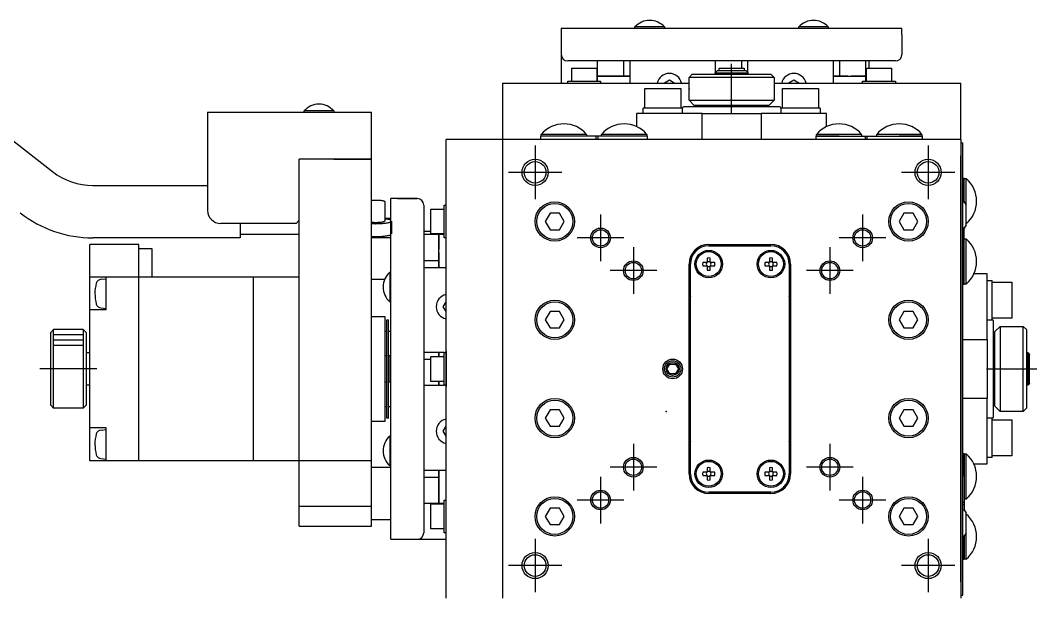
# Model space of a CAD drawing. Extents: x -87 to 396, y 22 to 492.
# Drawn here: x 70.3 to 225.5, y 273 to 360.9 of the extents above; entities that cross this region are included whole.
import ezdxf

# ---------------------------------------------------------------- set-up
doc = ezdxf.new("R2010")
doc.units = 0
doc.header["$LTSCALE"] = 10
doc.linetypes.add('CENTER', pattern=[2, 1.25, -0.25, 0.25, -0.25])
doc.layers.get('0').update_dxf_attribs({"linetype": 'CONTINUOUS'})
doc.layers.add('10', color=7, linetype='CONTINUOUS')

# ---------------------------------------------------------------- blocks, each defined once
blk = doc.blocks.new('AID8066')
at = {"layer": '10', "color": 7, "linetype": 'CONTINUOUS'}
for p, q in [((175.417718, 326.724586), (184.917718, 326.724586)), ((175.417718, 326.524586), (184.917718, 326.524586)), ((175.177718, 324.64377), (175.177718, 323.964586)), ((175.657718, 323.964586), (175.657718, 324.64377)), ((184.677718, 324.64377), (184.677718, 323.964586)), ((185.157718, 323.964586), (185.157718, 324.64377)), ((172.417718, 291.724586), (172.417718, 323.724586)), ((172.617718, 291.724586), (172.617718, 323.724586)), ((175.177718, 323.964586), (174.498533, 323.964586)), ((174.498533, 323.484586), (175.177718, 323.484586)), ((175.177718, 323.484586), (175.177718, 322.805402)), ((176.336902, 323.964586), (175.657718, 323.964586)), ((175.657718, 322.805402), (175.657718, 323.484586)), ((175.657718, 323.484586), (176.336902, 323.484586)), ((184.677718, 323.964586), (183.998533, 323.964586)), ((183.998533, 323.484586), (184.677718, 323.484586)), ((184.677718, 323.484586), (184.677718, 322.805402)), ((185.836902, 323.964586), (185.157718, 323.964586)), ((185.157718, 322.805402), (185.157718, 323.484586)), ((185.157718, 323.484586), (185.836902, 323.484586)), ((187.717718, 323.724586), (187.717718, 291.724586)), ((187.917718, 323.724586), (187.917718, 291.724586)), ((172.617718, 310.724586), (172.417718, 310.724586)), ((169.051692, 307.724586), (169.484705, 308.474586)), ((169.484705, 306.974586), (169.051692, 307.724586)), ((169.484705, 308.474586), (170.350731, 308.474586)), ((170.350731, 308.474586), (170.783743, 307.724586)), ((170.783743, 307.724586), (170.350731, 306.974586)), ((170.350731, 306.974586), (169.484705, 306.974586)), ((172.417718, 304.724586), (172.617718, 304.724586)), ((175.177718, 291.964586), (174.498533, 291.964586)), ((175.177718, 292.64377), (175.177718, 291.964586)), ((175.657718, 291.964586), (175.657718, 292.64377)), ((176.336902, 291.964586), (175.657718, 291.964586)), ((184.677718, 291.964586), (183.998533, 291.964586)), ((184.677718, 292.64377), (184.677718, 291.964586)), ((185.157718, 291.964586), (185.157718, 292.64377)), ((185.836902, 291.964586), (185.157718, 291.964586)), ((174.498533, 291.484586), (175.177718, 291.484586)), ((175.177718, 291.484586), (175.177718, 290.805402)), ((175.657718, 291.484586), (176.336902, 291.484586)), ((175.657718, 290.805402), (175.657718, 291.484586)), ((183.998533, 291.484586), (184.677718, 291.484586)), ((184.677718, 291.484586), (184.677718, 290.805402)), ((185.157718, 290.805402), (185.157718, 291.484586)), ((185.157718, 291.484586), (185.836902, 291.484586)), ((184.917718, 288.924586), (175.417718, 288.924586)), ((184.917718, 288.724586), (175.417718, 288.724586))]:
    blk.add_line(p, q, dxfattribs=at)
for centre, radius in [((175.417718, 323.724586), 2.1), ((175.417718, 323.724586), 1.9), ((184.917718, 323.724586), 2.1), ((184.917718, 323.724586), 1.9), ((169.917718, 307.724586), 1.25), ((169.917718, 307.724586), 1), ((175.417718, 291.724586), 2.1), ((175.417718, 291.724586), 1.9), ((184.917718, 291.724586), 2.1), ((184.917718, 291.724586), 1.9)]:
    blk.add_circle(centre, radius, dxfattribs=at)
at = {"layer": '10', "color": 9, "linetype": 'CONTINUOUS'}
blk.add_circle((169.917718, 307.724586), 1.5, dxfattribs=at)
at = {"layer": '10', "color": 7, "linetype": 'CONTINUOUS'}
for centre, radius, start, end in [((175.417718, 323.724586), 3, 90, 180), ((175.417718, 323.724586), 2.8, 90, 180), ((184.917718, 323.724586), 3, 0, 90), ((184.917718, 323.724586), 2.8, 0, 90), ((175.417718, 323.724586), 0.95, 75.36671, 104.63329), ((184.917718, 323.724586), 0.95, 75.36671, 104.63329), ((175.417718, 323.724586), 0.95, 165.36671, 194.63329), ((175.417718, 323.724586), 0.364721, 138.849633, 221.150367), ((175.417718, 323.724586), 0.364721, 48.849633, 131.150367), ((175.417718, 323.724586), 0.364721, 228.849633, 311.150367), ((175.417718, 323.724586), 0.95, 255.36671, 284.63329), ((175.417718, 323.724586), 0.364721, 318.849633, 41.150367), ((175.417718, 323.724586), 0.95, 345.36671, 14.63329), ((184.917718, 323.724586), 0.95, 165.36671, 194.63329), ((184.917718, 323.724586), 0.364721, 138.849633, 221.150367), ((184.917718, 323.724586), 0.364721, 48.849633, 131.150367), ((184.917718, 323.724586), 0.364721, 228.849633, 311.150367), ((184.917718, 323.724586), 0.95, 255.36671, 284.63329), ((184.917718, 323.724586), 0.364721, 318.849633, 41.150367), ((184.917718, 323.724586), 0.95, 345.36671, 14.63329), ((175.417718, 317.724586), 3, 158.96053, 180), ((184.917718, 317.724586), 3, 0, 21.03947), ((175.417718, 297.724586), 3, 180, 201.03947), ((184.917718, 297.724586), 3, 338.96053, 0), ((175.417718, 291.724586), 3, 180, 270), ((175.417718, 291.724586), 2.8, 180, 270), ((175.417718, 291.724586), 0.95, 165.36671, 194.63329), ((175.417718, 291.724586), 0.364721, 138.849633, 221.150367), ((175.417718, 291.724586), 0.95, 75.36671, 104.63329), ((175.417718, 291.724586), 0.364721, 48.849633, 131.150367), ((175.417718, 291.724586), 0.364721, 318.849633, 41.150367), ((175.417718, 291.724586), 0.95, 345.36671, 14.63329), ((184.917718, 291.724586), 0.95, 165.36671, 194.63329), ((184.917718, 291.724586), 0.364721, 138.849633, 221.150367), ((184.917718, 291.724586), 0.95, 75.36671, 104.63329), ((184.917718, 291.724586), 0.364721, 48.849633, 131.150367), ((184.917718, 291.724586), 2.8, 270, 0), ((184.917718, 291.724586), 3, 270, 0), ((184.917718, 291.724586), 0.364721, 318.849633, 41.150367), ((184.917718, 291.724586), 0.95, 345.36671, 14.63329), ((175.417718, 291.724586), 0.364721, 228.849633, 311.150367), ((175.417718, 291.724586), 0.95, 255.36671, 284.63329), ((184.917718, 291.724586), 0.364721, 228.849633, 311.150367), ((184.917718, 291.724586), 0.95, 255.36671, 284.63329)]:
    blk.add_arc(centre, radius, start, end, dxfattribs=at)

msp = doc.modelspace()

# ---------------------------------------------------------------- linework, layer by layer
at = {"color": 7, "linetype": 'CONTINUOUS'}
for p, q in [((165.403411, 360.747845), (165.405795, 360.742959)), ((167.428833, 360.742959), (167.431215, 360.747845)), ((167.428833, 360.742959), (167.431215, 360.747845)), ((190.403411, 360.747845), (190.405795, 360.742959)), ((192.428833, 360.742959), (192.431215, 360.747845)), ((192.428833, 360.742959), (192.431215, 360.747845)), ((152.917313, 359.724371), (204.917313, 359.724371)), ((152.917313, 359.724371), (152.917313, 358.724371)), ((152.917313, 358.724371), (152.917313, 355.724371)), ((164.167313, 359.724371), (164.167313, 359.908685)), ((168.667313, 359.908685), (168.667313, 359.724371)), ((189.167313, 359.724371), (189.167313, 359.908685)), ((193.667313, 359.908685), (193.667313, 359.724371)), ((204.917313, 358.724371), (204.917313, 359.724371)), ((204.917313, 358.724371), (204.917313, 355.724371)), ((152.917313, 355.724371), (152.917313, 351.324371)), ((203.917313, 354.724371), (153.917313, 354.724371)), ((158.417313, 354.724371), (158.417313, 352.424371)), ((162.417313, 354.724371), (162.417313, 352.424371)), ((163.417313, 352.424371), (163.417313, 354.724371)), ((176.417313, 354.724371), (176.417313, 352.924371)), ((180.417313, 354.724371), (180.417313, 353.624371)), ((181.417313, 352.924371), (181.417313, 354.724371)), ((194.417313, 354.724371), (194.417313, 352.424371)), ((195.417313, 352.424371), (195.417313, 354.724371)), ((199.417313, 352.424371), (199.417313, 354.724371)), ((199.917313, 353.624371), (199.917313, 354.724371)), ((55.273999, 353.416829), (75.250953, 337.838619)), ((154.517313, 353.624371), (158.317313, 353.624371)), ((154.517313, 351.624371), (154.517313, 353.624371)), ((158.317313, 353.624371), (158.317313, 351.624371)), ((163.417313, 352.424371), (158.417313, 352.424371)), ((158.417313, 352.424371), (162.417313, 352.424371)), ((158.417313, 352.424371), (158.417313, 351.624371)), ((162.417313, 352.424371), (163.417313, 352.424371)), ((163.417313, 351.324371), (163.417313, 352.424371)), ((172.417313, 352.224371), (172.917313, 352.724371)), ((185.417313, 352.224371), (172.417313, 352.224371)), ((172.417313, 348.724371), (172.417313, 352.224371)), ((172.917313, 352.724371), (184.917313, 352.724371)), ((176.417313, 352.924371), (176.667313, 353.174371)), ((176.417313, 352.724371), (176.417313, 352.924371)), ((176.667313, 353.174371), (176.717313, 353.224371)), ((181.117313, 353.224371), (176.717313, 353.224371)), ((177.017313, 353.624371), (180.817313, 353.624371)), ((177.017313, 353.224371), (177.017313, 353.624371)), ((180.817313, 353.624371), (180.817313, 353.224371)), ((181.117313, 353.224371), (181.167313, 353.174371)), ((181.167313, 353.174371), (181.417313, 352.924371)), ((181.417313, 352.924371), (181.417313, 352.724371)), ((184.917313, 352.724371), (185.417313, 352.224371)), ((185.417313, 352.224371), (185.417313, 348.724371)), ((196.667313, 352.424371), (194.417313, 352.424371)), ((194.417313, 352.424371), (195.417313, 352.424371)), ((194.417313, 352.424371), (194.417313, 351.324371)), ((195.417313, 352.424371), (199.417313, 352.424371)), ((199.417313, 352.424371), (197.167313, 352.424371)), ((199.417313, 351.624371), (199.417313, 352.424371)), ((199.517313, 353.624371), (203.317313, 353.624371)), ((199.517313, 351.624371), (199.517313, 353.624371)), ((203.317313, 353.624371), (203.317313, 351.624371)), ((143.917313, 351.324371), (143.917313, 342.724371)), ((143.917313, 351.324371), (172.417313, 351.324371)), ((153.917313, 351.624371), (158.917313, 351.624371)), ((153.917313, 351.324371), (153.917313, 351.624371)), ((158.917313, 351.624371), (158.917313, 351.324371)), ((169.417313, 351.790397), (168.667313, 351.357385)), ((168.667313, 351.357385), (168.667313, 351.324371)), ((170.167313, 351.357385), (169.417313, 351.790397)), ((170.167313, 351.324371), (170.167313, 351.357385)), ((185.417313, 351.324371), (213.917313, 351.324371)), ((188.417313, 351.790397), (187.667313, 351.357385)), ((187.667313, 351.357385), (187.667313, 351.324371)), ((189.167313, 351.357385), (188.417313, 351.790397)), ((189.167313, 351.324371), (189.167313, 351.357385)), ((198.917313, 351.624371), (203.917313, 351.624371)), ((198.917313, 351.324371), (198.917313, 351.624371)), ((203.917313, 351.624371), (203.917313, 351.324371)), ((213.917313, 342.724371), (213.917313, 351.324371)), ((165.667313, 350.524371), (171.167313, 350.524371)), ((165.667313, 347.524371), (165.667313, 350.524371)), ((171.167313, 350.524371), (171.167313, 347.524371)), ((186.667313, 350.524371), (192.167313, 350.524371)), ((186.667313, 347.524371), (186.667313, 350.524371)), ((192.167313, 350.524371), (192.167313, 347.524371)), ((114.903411, 347.947845), (114.905795, 347.942959)), ((116.928833, 347.942959), (116.931215, 347.947845)), ((116.928833, 347.942959), (116.931215, 347.947845)), ((178.917313, 347.724371), (171.617313, 347.724371)), ((172.417313, 348.724371), (178.917313, 348.724371)), ((173.217313, 347.924371), (172.417313, 348.724371)), ((184.617313, 347.924371), (173.217313, 347.924371)), ((175.417313, 347.724371), (175.417313, 347.924371)), ((178.917313, 348.724371), (185.417313, 348.724371)), ((186.217313, 347.724371), (178.917313, 347.724371)), ((182.417313, 347.924371), (182.417313, 347.724371)), ((185.417313, 348.724371), (184.617313, 347.924371)), ((98.917313, 346.924371), (123.917313, 346.924371)), ((98.917313, 346.924371), (98.917313, 345.924371)), ((98.917313, 346.924371), (113.667313, 346.924371)), ((113.667313, 346.924371), (113.667313, 347.108685)), ((118.167313, 347.108685), (118.167313, 346.924371)), ((118.167313, 346.924371), (123.917313, 346.924371)), ((123.917313, 283.724371), (123.917313, 346.924371)), ((164.417313, 346.724371), (164.417313, 344.705591)), ((174.417313, 346.724371), (164.417313, 346.724371)), ((171.417313, 347.524371), (165.417313, 347.524371)), ((165.417313, 346.724371), (165.417313, 347.524371)), ((171.417313, 346.724371), (171.417313, 347.524371)), ((174.417313, 342.724371), (174.417313, 346.724371)), ((174.417313, 346.724371), (183.417313, 346.724371)), ((183.417313, 346.724371), (183.417313, 342.724371)), ((193.417313, 346.724371), (183.417313, 346.724371)), ((192.417313, 347.524371), (186.417313, 347.524371)), ((186.417313, 347.524371), (186.417313, 346.724371)), ((192.417313, 347.524371), (192.417313, 346.724371)), ((193.417313, 344.705591), (193.417313, 346.724371)), ((98.917313, 345.924371), (98.917313, 331.924371)), ((153.317311, 343.224371), (149.817311, 343.224371)), ((149.817311, 342.724371), (149.817311, 343.224371)), ((149.867311, 343.224371), (149.867311, 343.524371)), ((153.317311, 343.224371), (149.867311, 343.224371)), ((157.217311, 343.224371), (153.317311, 343.224371)), ((156.767311, 343.524371), (156.767311, 343.224371)), ((158.217311, 343.224371), (157.217311, 343.224371)), ((159.517311, 343.224371), (158.517311, 343.224371)), ((159.067311, 343.224371), (159.067311, 343.524371)), ((162.517311, 343.224371), (159.517311, 343.224371)), ((166.017311, 343.224371), (162.517311, 343.224371)), ((165.967311, 343.224371), (162.517311, 343.224371)), ((165.967311, 343.524371), (165.967311, 343.224371)), ((166.017311, 343.224371), (166.017311, 342.724371)), ((191.817313, 343.224371), (195.317313, 343.224371)), ((191.817313, 342.724371), (191.817313, 343.224371)), ((191.867313, 343.224371), (191.867313, 343.524371)), ((195.317313, 343.224371), (191.867313, 343.224371)), ((195.317313, 343.224371), (198.317313, 343.224371)), ((198.317313, 343.224371), (199.317313, 343.224371)), ((198.767313, 343.524371), (198.767313, 343.224371)), ((199.317313, 343.224371), (199.617313, 343.224371)), ((199.617313, 343.224371), (200.617313, 343.224371)), ((200.617313, 343.224371), (204.517313, 343.224371)), ((201.067313, 343.224371), (201.067313, 343.524371)), ((204.517313, 343.224371), (208.017313, 343.224371)), ((207.967313, 343.224371), (204.517313, 343.224371)), ((207.967313, 343.524371), (207.967313, 343.224371)), ((208.017313, 343.224371), (208.017313, 342.724371)), ((135.317313, 272.724371), (135.317313, 342.724371)), ((213.917313, 342.724371), (135.317313, 342.724371)), ((143.917313, 342.724371), (143.917313, 272.724371)), ((213.917313, 342.724371), (213.917313, 272.724371)), ((213.917313, 342.224371), (214.217313, 342.224371)), ((214.217313, 273.224371), (214.217313, 342.224371)), ((213.917313, 275.224371), (213.917313, 340.224371)), ((123.917313, 339.724371), (112.917313, 339.724371)), ((112.917313, 283.724371), (112.917313, 339.724371)), ((118.167313, 339.724371), (123.917313, 339.724371)), ((214.217313, 336.824373), (214.417313, 336.824373)), ((214.417313, 333.324373), (214.417313, 336.824373)), ((214.417313, 333.324373), (214.417313, 336.774373)), ((214.417313, 336.774373), (214.717313, 336.774373)), ((81.400335, 335.724371), (98.917313, 335.724371)), ((126.917313, 281.724371), (126.917313, 333.724371)), ((130.917313, 333.724371), (126.917313, 333.724371)), ((127.917313, 333.724371), (130.917313, 333.724371)), ((123.917314, 333.466937), (124.006461, 333.476393)), ((124.006461, 333.476393), (124.099094, 333.484537)), ((124.099094, 333.484537), (124.194685, 333.491323)), ((124.194685, 333.491323), (124.292688, 333.496713)), ((124.292688, 333.496713), (124.392544, 333.500676)), ((124.392544, 333.500676), (124.493683, 333.503189)), ((124.493683, 333.503189), (124.595528, 333.504238)), ((124.595528, 333.504238), (124.697497, 333.503817)), ((124.697497, 333.503817), (124.799008, 333.501928)), ((124.799008, 333.501928), (124.899483, 333.498582)), ((124.899483, 333.498582), (124.998347, 333.493798)), ((124.998347, 333.493798), (125.095036, 333.487604)), ((125.095036, 333.487604), (125.188998, 333.480035)), ((125.188998, 333.480035), (125.279697, 333.471133)), ((125.279697, 333.471133), (125.366615, 333.460951)), ((125.366615, 333.460951), (125.449257, 333.449545)), ((125.449257, 333.449545), (125.52715, 333.436982)), ((125.52715, 333.436982), (125.599849, 333.423332)), ((125.599849, 333.423332), (125.666941, 333.408674)), ((125.666941, 333.408674), (125.728041, 333.393092)), ((125.728041, 333.393092), (125.782801, 333.376673)), ((125.782801, 333.376673), (125.830909, 333.359513)), ((125.830909, 333.359513), (125.87209, 333.341709)), ((125.87209, 333.341709), (125.906109, 333.323362)), ((125.906109, 333.323362), (125.932772, 333.304578)), ((125.932772, 333.304578), (125.951926, 333.285463)), ((125.951926, 333.285463), (125.963463, 333.266126)), ((125.963463, 333.266126), (125.967315, 333.246679)), ((125.967315, 333.246679), (125.967315, 330.301797)), ((131.917313, 332.724371), (131.917313, 282.724371)), ((133.017313, 328.324371), (133.017313, 332.124371)), ((133.017313, 332.124371), (135.017313, 332.124371)), ((135.017313, 327.724371), (135.017313, 332.724371)), ((135.017313, 332.724371), (135.317313, 332.724371)), ((214.217313, 333.224371), (214.428637, 333.224371)), ((214.417313, 333.224371), (214.417313, 333.324373)), ((214.428637, 333.224371), (214.717313, 332.724371)), ((214.717313, 331.224371), (214.717313, 332.724371)), ((125.967315, 330.724371), (126.917313, 330.724371)), ((125.967315, 330.680422), (126.131766, 330.657052)), ((126.131766, 330.657052), (126.285163, 330.63109)), ((126.285163, 330.63109), (126.426385, 330.602723)), ((126.426385, 330.602723), (126.554402, 330.572161)), ((126.554402, 330.572161), (126.668279, 330.539624)), ((126.668279, 330.539624), (126.767186, 330.505352)), ((126.767186, 330.505352), (126.8504, 330.469593)), ((151.195625, 331.474371), (150.473937, 330.224371)), ((152.639001, 331.474371), (151.195625, 331.474371)), ((153.360689, 330.224371), (152.639001, 331.474371)), ((205.195625, 331.474371), (204.473937, 330.224371)), ((206.639001, 331.474371), (205.195625, 331.474371)), ((207.360689, 330.224371), (206.639001, 331.474371)), ((214.717313, 329.724371), (214.717313, 331.224371)), ((112.417313, 329.924371), (100.917313, 329.924371)), ((103.917313, 329.924371), (103.917313, 327.724371)), ((112.917313, 330.424371), (112.417313, 329.924371)), ((123.997534, 330.072956), (123.917314, 330.081539)), ((124.088935, 329.855092), (123.917314, 329.863767)), ((124.080631, 330.065435), (123.997534, 330.072956)), ((124.166218, 330.059011), (124.080631, 330.065435)), ((124.263447, 329.848861), (124.088935, 329.855092)), ((124.253899, 330.053714), (124.166218, 330.059011)), ((124.343267, 330.049568), (124.253899, 330.053714)), ((124.439896, 329.845109), (124.263447, 329.848861)), ((124.433907, 330.046593), (124.343267, 330.049568)), ((124.525398, 330.044803), (124.433907, 330.046593)), ((124.617315, 329.843856), (124.439896, 329.845109)), ((124.617315, 330.044205), (124.525398, 330.044803)), ((124.723235, 330.044999), (124.617315, 330.044205)), ((124.809276, 329.845323), (124.617315, 329.843856)), ((124.828502, 330.047376), (124.723235, 330.044999)), ((125.000007, 329.849715), (124.809276, 329.845323)), ((124.932467, 330.051322), (124.828502, 330.047376)), ((125.034488, 330.056812), (124.932467, 330.051322)), ((125.188285, 329.857004), (125.000007, 329.849715)), ((125.133938, 330.063813), (125.034488, 330.056812)), ((125.230203, 330.072281), (125.133938, 330.063813)), ((125.372905, 329.867143), (125.188285, 329.857004)), ((125.322689, 330.082164), (125.230203, 330.072281)), ((125.410826, 330.093401), (125.322689, 330.082164)), ((125.552684, 329.880067), (125.372905, 329.867143)), ((125.49407, 330.105923), (125.410826, 330.093401)), ((125.57191, 330.119652), (125.49407, 330.105923)), ((125.726469, 329.895693), (125.552684, 329.880067)), ((125.643864, 330.134504), (125.57191, 330.119652)), ((125.709488, 330.150388), (125.643864, 330.134504)), ((125.76838, 330.167206), (125.709488, 330.150388)), ((125.893146, 329.913922), (125.726469, 329.895693)), ((125.820174, 330.184853), (125.76838, 330.167206)), ((125.864553, 330.203221), (125.820174, 330.184853)), ((125.901242, 330.222197), (125.864553, 330.203221)), ((126.051649, 329.934635), (125.893146, 329.913922)), ((125.930015, 330.241663), (125.901242, 330.222197)), ((125.950695, 330.261501), (125.930015, 330.241663)), ((125.963154, 330.281587), (125.950695, 330.261501)), ((125.967315, 330.301797), (125.963154, 330.281587)), ((126.200961, 329.957702), (126.051649, 329.934635)), ((126.340126, 329.982973), (126.200961, 329.957702)), ((126.468251, 330.010288), (126.340126, 329.982973)), ((126.584517, 330.03947), (126.468251, 330.010288)), ((126.688177, 330.070333), (126.584517, 330.03947)), ((126.778568, 330.102679), (126.688177, 330.070333)), ((126.85511, 330.136301), (126.778568, 330.102679)), ((126.8504, 330.469593), (126.917313, 330.43261)), ((126.917313, 330.170984), (126.85511, 330.136301)), ((127.017315, 330.301797), (127.017315, 328.338543)), ((150.473937, 330.224371), (151.195625, 328.974371)), ((151.195625, 328.974371), (152.639001, 328.974371)), ((152.639001, 328.974371), (153.360689, 330.224371)), ((204.473937, 330.224371), (205.195625, 328.974371)), ((205.195625, 328.974371), (206.639001, 328.974371)), ((206.639001, 328.974371), (207.360689, 330.224371)), ((214.428637, 329.224371), (214.217313, 329.224371)), ((214.417313, 328.424373), (214.417313, 329.224371)), ((214.717313, 329.724371), (214.428637, 329.224371)), ((103.917313, 327.724371), (81.400335, 327.724371)), ((112.917313, 328.224371), (103.917313, 328.224371)), ((123.917313, 327.766115), (126.917313, 327.766115)), ((124.088935, 327.891838), (123.917314, 327.900513)), ((124.263447, 327.885607), (124.088935, 327.891838)), ((124.439896, 327.881855), (124.263447, 327.885607)), ((124.617315, 327.880602), (124.439896, 327.881855)), ((124.809276, 327.882069), (124.617315, 327.880602)), ((125.000007, 327.886461), (124.809276, 327.882069)), ((125.188285, 327.89375), (125.000007, 327.886461)), ((125.372905, 327.903889), (125.188285, 327.89375)), ((125.552684, 327.916813), (125.372905, 327.903889)), ((125.726469, 327.932439), (125.552684, 327.916813)), ((125.893146, 327.950668), (125.726469, 327.932439)), ((126.051649, 327.971381), (125.893146, 327.950668)), ((126.200961, 327.994448), (126.051649, 327.971381)), ((126.340126, 328.019719), (126.200961, 327.994448)), ((126.468251, 328.047034), (126.340126, 328.019719)), ((126.584517, 328.076216), (126.468251, 328.047034)), ((126.688177, 328.107079), (126.584517, 328.076216)), ((126.778568, 328.139425), (126.688177, 328.107079)), ((126.85511, 328.173047), (126.778568, 328.139425)), ((126.917313, 328.20773), (126.85511, 328.173047)), ((133.017313, 328.724371), (131.917313, 328.724371)), ((134.217313, 328.224371), (131.917313, 328.224371)), ((135.017313, 328.324371), (133.017313, 328.324371)), ((134.217313, 328.224371), (134.217313, 325.974371)), ((134.217313, 324.224371), (134.217313, 328.224371)), ((135.017313, 328.224371), (134.217313, 328.224371)), ((135.317313, 327.724371), (135.017313, 327.724371)), ((214.417313, 327.124373), (214.417313, 328.124373)), ((214.417313, 327.574373), (214.717313, 327.574373)), ((80.917313, 293.724371), (80.917313, 326.724371)), ((88.417313, 326.724371), (80.917313, 326.724371)), ((88.417313, 321.724371), (88.417313, 326.724371)), ((88.427313, 326.124371), (90.417313, 326.124371)), ((90.417313, 326.124371), (90.417313, 321.724371)), ((214.417313, 324.124373), (214.417313, 327.124373)), ((134.217313, 325.474371), (134.217313, 323.224371)), ((134.217313, 324.224371), (131.917313, 324.224371)), ((131.917313, 323.224371), (134.217313, 323.224371)), ((134.217313, 323.224371), (134.217313, 324.224371)), ((134.217313, 323.224371), (135.317313, 323.224371)), ((214.417313, 320.624373), (214.417313, 324.124373)), ((214.417313, 320.674373), (214.417313, 324.124373)), ((112.917313, 321.724371), (80.917313, 321.724371)), ((82.649863, 321.407228), (83.417313, 321.474371)), ((83.417313, 316.724371), (83.417313, 321.724371)), ((125.951145, 321.385539), (123.917313, 321.385539)), ((125.898725, 321.235891), (125.893839, 321.238273)), ((125.898725, 321.235891), (125.893839, 321.238273)), ((126.732999, 322.474371), (126.917313, 322.474371)), ((217.917313, 322.224371), (215.898533, 322.224371)), ((217.917313, 312.224371), (217.917313, 322.224371)), ((217.917313, 321.224371), (218.717313, 321.224371)), ((218.717313, 315.224371), (218.717313, 321.224371)), ((214.417313, 320.624373), (214.217313, 320.624373)), ((214.717313, 320.674373), (214.417313, 320.674373)), ((218.717313, 320.974371), (221.717313, 320.974371)), ((221.717313, 320.974371), (221.717313, 315.474371)), ((125.893839, 319.210469), (125.898725, 319.212853)), ((83.417313, 316.724371), (80.917313, 316.724371)), ((82.635324, 317.042786), (83.417313, 316.974371)), ((126.917313, 317.974371), (126.732999, 317.974371)), ((135.284299, 317.974371), (134.851287, 317.224371)), ((134.851287, 317.224371), (135.284299, 316.474371)), ((135.317313, 317.974371), (135.284299, 317.974371)), ((123.917313, 315.724371), (125.967313, 315.724371)), ((125.967313, 315.724371), (125.967313, 299.724371)), ((126.267313, 300.224371), (126.267313, 315.224371)), ((126.267313, 315.224371), (126.517313, 315.224371)), ((126.517313, 300.224371), (126.517313, 315.224371)), ((126.817313, 315.724371), (126.817313, 299.724371)), ((126.817313, 315.724371), (126.917313, 315.724371)), ((135.284299, 316.474371), (135.317313, 316.474371)), ((151.195625, 316.474371), (150.473937, 315.224371)), ((150.473937, 315.224371), (151.195625, 313.974371)), ((152.639001, 316.474371), (151.195625, 316.474371)), ((153.360689, 315.224371), (152.639001, 316.474371)), ((152.639001, 313.974371), (153.360689, 315.224371)), ((205.195625, 316.474371), (204.473937, 315.224371)), ((204.473937, 315.224371), (205.195625, 313.974371)), ((206.639001, 316.474371), (205.195625, 316.474371)), ((207.360689, 315.224371), (206.639001, 316.474371)), ((206.639001, 313.974371), (207.360689, 315.224371)), ((217.917313, 315.224371), (218.717313, 315.224371)), ((221.717313, 315.474371), (218.717313, 315.474371)), ((218.917313, 307.724371), (218.917313, 315.024371)), ((74.917313, 313.224371), (75.413659, 313.720717)), ((79.917313, 313.724371), (75.417313, 313.724371)), ((79.917313, 313.724371), (75.417313, 313.724371)), ((79.917313, 313.720717), (75.417313, 313.720717)), ((79.920971, 313.720717), (80.417313, 313.224371)), ((125.967313, 313.513459), (126.267313, 313.513459)), ((126.517313, 313.513459), (126.817313, 313.513459)), ((151.195625, 313.974371), (152.639001, 313.974371)), ((205.195625, 313.974371), (206.639001, 313.974371)), ((219.117313, 313.424371), (219.917313, 314.224371)), ((219.117313, 302.024371), (219.117313, 313.424371)), ((219.917313, 314.224371), (219.917313, 307.724371)), ((219.917313, 314.224371), (223.417313, 314.224371)), ((223.417313, 301.224371), (223.417313, 314.224371)), ((223.417313, 314.224371), (223.917313, 313.724371)), ((223.917313, 313.724371), (223.917313, 301.724371)), ((74.917313, 313.224371), (74.917313, 302.224371)), ((80.417313, 302.224371), (80.417313, 313.224371)), ((214.217313, 312.224371), (217.917313, 312.224371)), ((217.917313, 312.224371), (217.917313, 303.224371)), ((135.317313, 310.424371), (135.317313, 307.724371)), ((218.917313, 311.224371), (219.117313, 311.224371)), ((80.417313, 310.224371), (80.917313, 310.224371)), ((126.267313, 309.713459), (125.967313, 309.713459)), ((126.817313, 309.713459), (126.517313, 309.713459)), ((126.617313, 307.724371), (126.617313, 309.713459)), ((134.217313, 310.224371), (131.917313, 310.224371)), ((131.917313, 309.224371), (133.017313, 309.224371)), ((133.017313, 305.824371), (133.017313, 309.624371)), ((133.017313, 309.624371), (135.017313, 309.624371)), ((134.217313, 310.224371), (134.217313, 309.624371)), ((134.217313, 309.624371), (134.217313, 310.224371)), ((135.017313, 310.224371), (134.217313, 310.224371)), ((135.017313, 305.224371), (135.017313, 310.224371)), ((135.017313, 310.224371), (135.317313, 310.224371)), ((223.917313, 310.224371), (224.117313, 310.224371)), ((224.117313, 310.224371), (224.367313, 309.974371)), ((224.367313, 309.974371), (224.417313, 309.924371)), ((224.417313, 305.524371), (224.417313, 309.924371)), ((126.617313, 305.735285), (126.617313, 307.724371)), ((135.317313, 307.724371), (135.317313, 305.024371)), ((218.917313, 300.424371), (218.917313, 307.724371)), ((219.917313, 307.724371), (219.917313, 301.224371)), ((125.967313, 305.735285), (126.267313, 305.735285)), ((126.517313, 305.735285), (126.817313, 305.735285)), ((135.017313, 305.824371), (133.017313, 305.824371)), ((134.217313, 305.824371), (134.217313, 305.224371)), ((134.217313, 305.224371), (134.217313, 305.824371)), ((80.917313, 305.224371), (80.417313, 305.224371)), ((131.917313, 305.224371), (134.217313, 305.224371)), ((134.217313, 305.224371), (135.017313, 305.224371)), ((135.317313, 305.224371), (135.017313, 305.224371)), ((219.117313, 304.224371), (218.917313, 304.224371)), ((224.117313, 305.224371), (223.917313, 305.224371)), ((224.367313, 305.474371), (224.117313, 305.224371)), ((224.417313, 305.524371), (224.367313, 305.474371)), ((217.917313, 303.224371), (214.217313, 303.224371)), ((217.917313, 293.224371), (217.917313, 303.224371)), ((75.413661, 301.728027), (74.917313, 302.224371)), ((79.917313, 301.728027), (75.413661, 301.728027)), ((79.917313, 301.724371), (75.417313, 301.724371)), ((79.917313, 301.724371), (75.417313, 301.724371)), ((80.417313, 302.224371), (79.920969, 301.728027)), ((126.267313, 301.935285), (125.967313, 301.935285)), ((126.817313, 301.935285), (126.517313, 301.935285)), ((151.195625, 301.474371), (150.473937, 300.224371)), ((152.639001, 301.474371), (151.195625, 301.474371)), ((153.360689, 300.224371), (152.639001, 301.474371)), ((205.195625, 301.474371), (204.473937, 300.224371)), ((206.639001, 301.474371), (205.195625, 301.474371)), ((207.360689, 300.224371), (206.639001, 301.474371)), ((219.917313, 301.224371), (219.117313, 302.024371)), ((223.417313, 301.224371), (219.917313, 301.224371)), ((223.917313, 301.724371), (223.417313, 301.224371)), ((125.967313, 299.724371), (123.917313, 299.724371)), ((126.517313, 300.224371), (126.267313, 300.224371)), ((126.917313, 299.724371), (126.817313, 299.724371)), ((150.473937, 300.224371), (151.195625, 298.974371)), ((152.639001, 298.974371), (153.360689, 300.224371)), ((204.473937, 300.224371), (205.195625, 298.974371)), ((206.639001, 298.974371), (207.360689, 300.224371)), ((218.717313, 300.224371), (217.917313, 300.224371)), ((218.717313, 294.224371), (218.717313, 300.224371)), ((218.717313, 299.974371), (221.717313, 299.974371)), ((221.717313, 299.974371), (221.717313, 294.474371)), ((83.417313, 298.724371), (80.917313, 298.724371)), ((82.649863, 298.407228), (83.417313, 298.474371)), ((83.417313, 293.724371), (83.417313, 298.724371)), ((135.284299, 298.974371), (134.851287, 298.224371)), ((134.851287, 298.224371), (135.284299, 297.474371)), ((135.317313, 298.974371), (135.284299, 298.974371)), ((151.195625, 298.974371), (152.639001, 298.974371)), ((205.195625, 298.974371), (206.639001, 298.974371)), ((126.732999, 297.474371), (126.917313, 297.474371)), ((135.284299, 297.474371), (135.317313, 297.474371)), ((125.898725, 296.235891), (125.893839, 296.238273)), ((125.898725, 296.235891), (125.893839, 296.238273)), ((214.217313, 294.824371), (214.417313, 294.824371)), ((214.417313, 294.824371), (214.417313, 291.324371)), ((123.917313, 293.724371), (80.917313, 293.724371)), ((82.635324, 294.042786), (83.417313, 293.974371)), ((88.417313, 293.724371), (82.917313, 293.724371)), ((125.893839, 294.210469), (125.898725, 294.212853)), ((214.417313, 291.324371), (214.417313, 294.774371)), ((214.417313, 294.774371), (214.717313, 294.774371)), ((218.717313, 294.224371), (217.917313, 294.224371)), ((221.717313, 294.474371), (218.717313, 294.474371)), ((123.917313, 292.724371), (126.917313, 292.724371)), ((126.917313, 292.974371), (126.732999, 292.974371)), ((134.217313, 292.224371), (131.917313, 292.224371)), ((134.217313, 292.224371), (134.217313, 287.224371)), ((134.217313, 291.224371), (134.217313, 292.224371)), ((135.317313, 292.224371), (134.217313, 292.224371)), ((215.898533, 293.224371), (217.917313, 293.224371)), ((131.917313, 291.224371), (134.217313, 291.224371)), ((134.217313, 287.224371), (134.217313, 291.224371)), ((214.417313, 291.324371), (214.417313, 288.324371)), ((131.917313, 287.224371), (134.217313, 287.224371)), ((133.017313, 283.324371), (133.017313, 287.124371)), ((133.017313, 287.124371), (135.017313, 287.124371)), ((134.217313, 287.224371), (135.017313, 287.224371)), ((135.017313, 282.724371), (135.017313, 287.724371)), ((135.017313, 287.724371), (135.317313, 287.724371)), ((214.417313, 288.324371), (214.417313, 287.324371)), ((214.717313, 287.874371), (214.417313, 287.874371)), ((214.417313, 287.324371), (214.417313, 287.024371)), ((123.917313, 286.724371), (112.917313, 286.724371)), ((151.195625, 286.474371), (150.473937, 285.224371)), ((152.639001, 286.474371), (151.195625, 286.474371)), ((153.360689, 285.224371), (152.639001, 286.474371)), ((205.195625, 286.474371), (204.473937, 285.224371)), ((206.639001, 286.474371), (205.195625, 286.474371)), ((207.360689, 285.224371), (206.639001, 286.474371)), ((214.217313, 286.224371), (214.428637, 286.224371)), ((214.417313, 287.024371), (214.417313, 286.224371)), ((214.428637, 286.224371), (214.717313, 285.724371)), ((214.717313, 284.224371), (214.717313, 285.724371)), ((126.917313, 284.724371), (123.917313, 284.724371)), ((150.473937, 285.224371), (151.195625, 283.974371)), ((151.195625, 283.974371), (152.639001, 283.974371)), ((152.639001, 283.974371), (153.360689, 285.224371)), ((204.473937, 285.224371), (205.195625, 283.974371)), ((205.195625, 283.974371), (206.639001, 283.974371)), ((206.639001, 283.974371), (207.360689, 285.224371)), ((214.717313, 282.724371), (214.717313, 284.224371)), ((112.917313, 283.724371), (123.917313, 283.724371)), ((135.017313, 283.324371), (133.017313, 283.324371)), ((135.317313, 282.724371), (135.017313, 282.724371)), ((214.717313, 282.724371), (214.428637, 282.224371)), ((126.917313, 281.724371), (127.917313, 281.724371)), ((127.917313, 281.724371), (130.917313, 281.724371)), ((130.917313, 281.724371), (135.317313, 281.724371)), ((214.428637, 282.224371), (214.217313, 282.224371)), ((214.417313, 282.224371), (214.417313, 282.124371)), ((214.417313, 282.124371), (214.417313, 278.624371)), ((214.417313, 278.674371), (214.417313, 282.124371)), ((214.417313, 278.624371), (214.217313, 278.624371)), ((214.717313, 278.674371), (214.417313, 278.674371)), ((213.917313, 273.224371), (214.217313, 273.224371))]:
    msp.add_line(p, q, dxfattribs=at)
at = {"color": 4, "linetype": 'CONTINUOUS'}
for p, q in [((166.417313, 359.908685), (164.167313, 359.908685)), ((168.667313, 359.908685), (166.417313, 359.908685)), ((191.417313, 359.908685), (189.167313, 359.908685)), ((193.667313, 359.908685), (191.417313, 359.908685)), ((176.417313, 352.924371), (181.417313, 352.924371)), ((115.917313, 347.108685), (113.667313, 347.108685)), ((118.167313, 347.108685), (115.917313, 347.108685)), ((153.317311, 343.524371), (149.867311, 343.524371)), ((156.767311, 343.524371), (153.317311, 343.524371)), ((158.517311, 343.224371), (158.217311, 343.224371)), ((158.217311, 342.724371), (158.217311, 343.224371)), ((158.517311, 343.224371), (158.517311, 342.724371)), ((162.517311, 343.524371), (159.067311, 343.524371)), ((165.967311, 343.524371), (162.517311, 343.524371)), ((195.317313, 343.524371), (191.867313, 343.524371)), ((198.767313, 343.524371), (195.317313, 343.524371)), ((199.317313, 343.224371), (199.317313, 342.724371)), ((199.617313, 342.724371), (199.617313, 343.224371)), ((204.517313, 343.524371), (201.067313, 343.524371)), ((207.967313, 343.524371), (204.517313, 343.524371)), ((214.717313, 333.324373), (214.717313, 336.774373)), ((214.717313, 332.724371), (214.717313, 333.324373)), ((214.217313, 328.424373), (214.417313, 328.424373)), ((214.417313, 328.124373), (214.217313, 328.124373)), ((214.417313, 328.124373), (214.417313, 328.424373)), ((214.717313, 324.124373), (214.717313, 327.574373)), ((214.717313, 320.674373), (214.717313, 324.124373)), ((88.427313, 294.879139), (88.427313, 321.724371)), ((105.927313, 293.724371), (105.927313, 321.724371)), ((126.732999, 322.474371), (126.732999, 320.224371)), ((126.732999, 320.224371), (126.732999, 317.974371)), ((75.417313, 301.724371), (75.417313, 313.724371)), ((79.917313, 313.724371), (79.917313, 301.724371)), ((79.917313, 312.924371), (75.417313, 312.924371)), ((79.917313, 312.124371), (75.417313, 312.124371)), ((79.917313, 311.328025), (75.417313, 311.328025)), ((224.117313, 310.224371), (224.117313, 305.224371)), ((126.732999, 297.474371), (126.732999, 295.224371)), ((88.417313, 294.883033), (88.427313, 294.883033)), ((88.427313, 293.724371), (88.427313, 294.879139)), ((126.732999, 295.224371), (126.732999, 292.974371)), ((88.417313, 293.734371), (88.427313, 293.734371)), ((214.717313, 291.324371), (214.717313, 294.774371)), ((214.717313, 287.874371), (214.717313, 291.324371)), ((214.417313, 287.324371), (214.217313, 287.324371)), ((214.217313, 287.024371), (214.417313, 287.024371)), ((214.717313, 282.124371), (214.717313, 282.724371)), ((214.717313, 278.674371), (214.717313, 282.124371))]:
    msp.add_line(p, q, dxfattribs=at)
at = {"color": 4, "linetype": 'CENTER'}
for p, q in [((178.917313, 346.654371), (178.917313, 354.294371)), ((148.917313, 341.804371), (148.917313, 333.644371)), ((208.917313, 341.804371), (208.917313, 333.644371)), ((152.997313, 337.724371), (144.837313, 337.724371)), ((212.997313, 337.724371), (204.837313, 337.724371)), ((158.917313, 331.284371), (158.917313, 324.164371)), ((198.917313, 331.284371), (198.917313, 324.164371)), ((162.477313, 327.724371), (155.357313, 327.724371)), ((202.477313, 327.724371), (195.357313, 327.724371)), ((163.917313, 326.284371), (163.917313, 319.164371)), ((193.917313, 326.284371), (193.917313, 319.164371)), ((167.477313, 322.724371), (160.357313, 322.724371)), ((197.477313, 322.724371), (190.357313, 322.724371)), ((82.007313, 307.724371), (73.327313, 307.724371)), ((217.847313, 307.724371), (225.487313, 307.724371)), ((163.917313, 296.284371), (163.917313, 289.164371)), ((193.917313, 296.284371), (193.917313, 289.164371)), ((167.477313, 292.724371), (160.357313, 292.724371)), ((197.477313, 292.724371), (190.357313, 292.724371)), ((158.917313, 291.284371), (158.917313, 284.164371)), ((198.917313, 291.284371), (198.917313, 284.164371)), ((162.477313, 287.724371), (155.357313, 287.724371)), ((202.477313, 287.724371), (195.357313, 287.724371)), ((148.917313, 281.804371), (148.917313, 273.644371)), ((208.917313, 281.804371), (208.917313, 273.644371)), ((152.997313, 277.724371), (144.837313, 277.724371)), ((212.997313, 277.724371), (204.837313, 277.724371))]:
    msp.add_line(p, q, dxfattribs=at)
at = {"color": 4, "linetype": 'CONTINUOUS'}
for centre, radius in [((148.917313, 337.724371), 2), ((208.917313, 337.724371), 2), ((158.917313, 327.724371), 1.5), ((198.917313, 327.724371), 1.5), ((163.917313, 322.724371), 1.5), ((193.917313, 322.724371), 1.5), ((163.917313, 292.724371), 1.5), ((193.917313, 292.724371), 1.5), ((158.917313, 287.724371), 1.5), ((198.917313, 287.724371), 1.5), ((148.917313, 277.724371), 2), ((208.917313, 277.724371), 2)]:
    msp.add_circle(centre, radius, dxfattribs=at)
at = {"color": 7, "linetype": 'CONTINUOUS'}
for centre, radius in [((148.917313, 337.724371), 1.65), ((208.917313, 337.724371), 1.65), ((151.917313, 330.224371), 3), ((151.917313, 330.224371), 2.75), ((205.917313, 330.224371), 3), ((205.917313, 330.224371), 2.75), ((158.917313, 327.724371), 1.25), ((198.917313, 327.724371), 1.25), ((163.917313, 322.724371), 1.25), ((193.917313, 322.724371), 1.25), ((151.917313, 315.224371), 3), ((205.917313, 315.224371), 3), ((151.917313, 315.224371), 2.75), ((205.917313, 315.224371), 2.75), ((151.917313, 300.224371), 3), ((151.917313, 300.224371), 2.75), ((205.917313, 300.224371), 3), ((205.917313, 300.224371), 2.75), ((163.917313, 292.724371), 1.25), ((193.917313, 292.724371), 1.25), ((158.917313, 287.724371), 1.25), ((198.917313, 287.724371), 1.25), ((151.917313, 285.224371), 3), ((151.917313, 285.224371), 2.75), ((205.917313, 285.224371), 3), ((205.917313, 285.224371), 2.75), ((148.917313, 277.724371), 1.65), ((208.917313, 277.724371), 1.65)]:
    msp.add_circle(centre, radius, dxfattribs=at)
for centre, radius, start, end in [((166.417313, 357.924371), 3, 41.409622, 138.590365), ((191.417313, 357.924371), 3, 41.409622, 138.590365), ((153.917313, 355.724371), 1, 180, 270), ((203.917313, 355.724371), 1, 270, 0), ((169.417313, 350.924371), 1.9, 12.153197, 167.846803), ((188.417313, 350.924371), 1.9, 12.153197, 167.846803), ((115.917313, 345.124371), 3, 41.409622, 138.590365), ((171.617313, 347.524371), 0.2, 90, 180), ((186.217313, 347.524371), 0.2, 0, 90), ((153.317311, 340.604839), 4.519532, 40.239266, 139.760729), ((162.517311, 340.604841), 4.519532, 40.239266, 139.760763), ((195.317313, 340.604839), 4.519532, 40.239271, 139.760734), ((204.517313, 340.604839), 4.519532, 40.239266, 139.760729), ((81.400335, 345.724373), 10, 232.052569, 270), ((211.797781, 333.324373), 4.519532, 310.239266, 49.760729), ((130.917313, 332.724371), 1, 0, 90), ((81.400335, 345.724373), 18, 232.052569, 270), ((100.917313, 331.924371), 2, 180, 270), ((211.797783, 324.124373), 4.519532, 310.239266, 49.760763), ((82.721417, 320.589367), 0.820985, 95, 164.718428), ((128.717313, 320.224371), 3, 131.409622, 228.590365), ((87.717313, 319.224371), 6, 164.718428, 195.442716), ((135.717313, 317.224371), 1.9, 102.153197, 257.846803), ((82.705048, 317.839742), 0.8, 195.442716, 265), ((218.717313, 315.024371), 0.2, 0, 90), ((135.717313, 298.224371), 1.9, 102.153197, 257.846803), ((218.717313, 300.424371), 0.2, 270, 0), ((82.721417, 297.589367), 0.820985, 95, 164.718428), ((87.717313, 296.224371), 6, 164.718428, 195.442716), ((128.717313, 295.224371), 3, 131.409622, 228.590365), ((82.705048, 294.839742), 0.8, 195.442716, 265), ((211.797781, 291.324371), 4.519532, 310.239271, 49.760734), ((211.797781, 282.124371), 4.519532, 310.239266, 49.760729), ((130.917313, 282.724371), 1, 270, 0)]:
    msp.add_arc(centre, radius, start, end, dxfattribs=at)
at = {"layer": '10', "color": 4}
msp.add_point((172.417313, 350.474371), dxfattribs=at)
at = {"layer": '10', "color": 9}
msp.add_point((168.917313, 301.224371), dxfattribs=at)

# ---------------------------------------------------------------- block references
at = {"layer": '10'}
msp.add_blockref('AID8066', (0, 0), dxfattribs=at)

doc.saveas('drawing.dxf')
